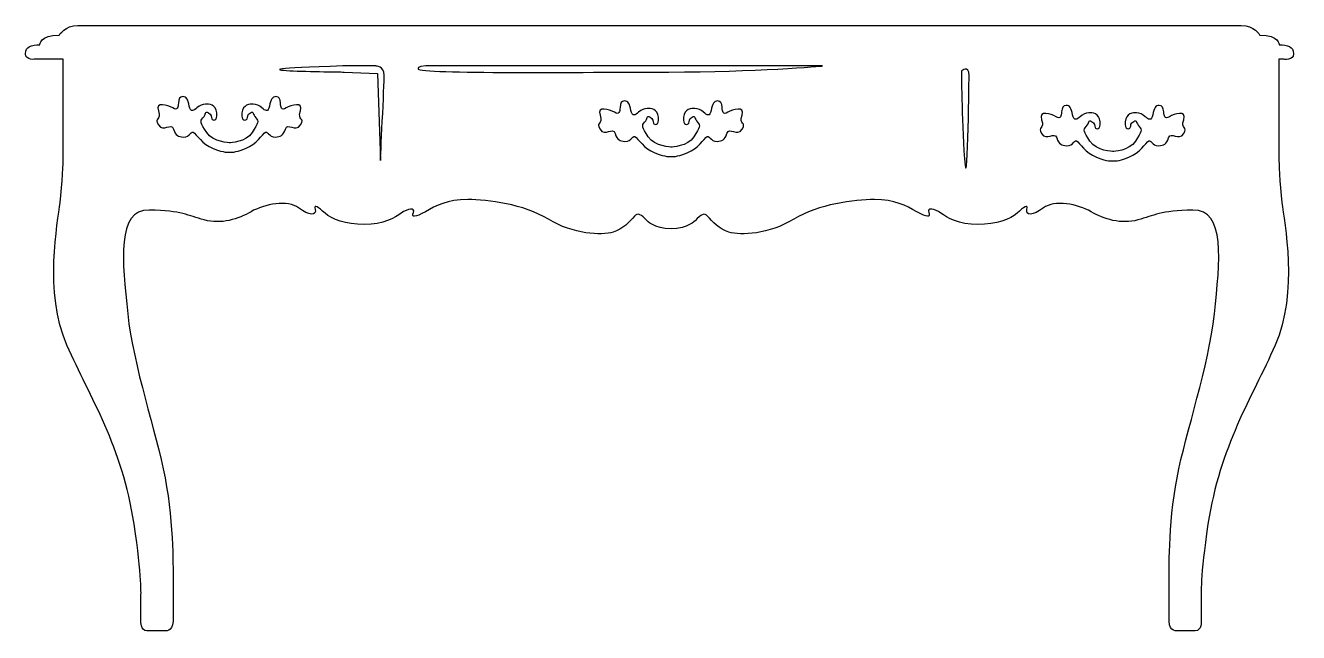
# Model space of a CAD drawing. Header units: centimetres. Extents: x -4.91 to 3.45, y 3.3 to 7.29.
import ezdxf

# ---------------------------------------------------------------- set-up
doc = ezdxf.new("R2010")
doc.units = ezdxf.units.CM
doc.header["$MEASUREMENT"] = 0
doc.layers.add('Layer 1', color=7, linetype='Continuous')

msp = doc.modelspace()

# ---------------------------------------------------------------- linework, layer by layer
at = {"layer": 'Layer 1', "color": 9}
for points, knots in [([(3.35023, 7.06708), (3.35023, 7.06708), (3.41741, 7.05523), (3.41741, 7.10259), (3.41741, 7.10259), (3.41741, 7.15001), (3.37783, 7.16186), (3.32256, 7.16186), (3.32256, 7.16186), (3.32256, 7.16186), (3.32251, 7.22517), (3.19609, 7.22517), (3.19609, 7.22517), (3.19609, 7.22517), (3.15664, 7.28838), (3.07361, 7.28838), (3.07361, 7.28838), (3.07361, 7.28838), (-4.57004, 7.28838), (-4.57004, 7.28838), (-4.57004, 7.28838), (-4.65307, 7.28838), (-4.69252, 7.22517), (-4.69252, 7.22517), (-4.69252, 7.22517), (-4.81893, 7.22517), (-4.81899, 7.16186), (-4.81899, 7.16186), (-4.81899, 7.16186), (-4.87426, 7.16186), (-4.91384, 7.15003), (-4.91384, 7.10262), (-4.91384, 7.10262), (-4.91384, 7.05526), (-4.84661, 7.06711), (-4.84661, 7.06711), (-4.84661, 7.06711), (-4.84661, 7.06711), (-4.72808, 7.06711), (-4.72808, 7.06711), (-4.72808, 7.06711), (-4.72808, 7.06711), (-4.6659, 7.06711), (-4.6659, 7.06711), (-4.6659, 7.06711), (-4.6659, 7.06711), (-4.6659, 6.4075), (-4.6659, 6.4075), (-4.6659, 6.4075), (-4.6659, 6.4075), (-4.67087, 6.24894), (-4.68574, 6.1249), (-4.68574, 6.1249), (-4.70059, 6.00095), (-4.79486, 5.53504), (-4.64116, 5.18799), (-4.64116, 5.18799), (-4.48739, 4.84088), (-4.27916, 4.52857), (-4.19989, 4.01297), (-4.19989, 4.01297), (-4.14695, 3.66867), (-4.15525, 3.53704), (-4.15525, 3.53704), (-4.15525, 3.53704), (-4.15525, 3.53704), (-4.15525, 3.37845), (-4.15525, 3.37845), (-4.15525, 3.37845), (-4.15525, 3.37845), (-4.16018, 3.31281), (-4.11559, 3.31281), (-4.11559, 3.31281), (-4.07096, 3.31281), (-4.00153, 3.31281), (-4.00153, 3.31281), (-4.00153, 3.31281), (-4.00153, 3.31281), (-3.94454, 3.30167), (-3.94454, 3.37604), (-3.94454, 3.37604), (-3.94454, 3.37604), (-3.94454, 3.66978), (-3.94454, 3.66978), (-3.94454, 3.66978), (-3.94454, 3.66978), (-3.93708, 4.00813), (-3.99661, 4.31671), (-3.99661, 4.31671), (-4.05609, 4.62535), (-4.20481, 5.04548), (-4.24201, 5.395), (-4.24201, 5.395), (-4.27913, 5.74449), (-4.31633, 6.07916), (-4.1007, 6.07545), (-4.1007, 6.07545), (-3.88506, 6.0717), (-3.84789, 6.04066), (-3.7388, 6.01095), (-3.7388, 6.01095), (-3.62979, 5.98118), (-3.51568, 6.01595), (-3.43143, 6.06553), (-3.43143, 6.06553), (-3.34719, 6.11509), (-3.18849, 6.14485), (-3.11909, 6.0903), (-3.11909, 6.0903), (-3.04964, 6.03574), (-3.00019, 6.04066), (-3.01003, 6.08032), (-3.01003, 6.08032), (-3.01993, 6.12006), (-2.99019, 6.09524), (-2.94555, 6.05558), (-2.94555, 6.05558), (-2.90092, 6.01592), (-2.81173, 5.98126), (-2.68774, 5.98126), (-2.68774, 5.98126), (-2.56384, 5.98126), (-2.48457, 6.02584), (-2.44491, 6.05558), (-2.44491, 6.05558), (-2.40519, 6.08532), (-2.35066, 6.09522), (-2.36551, 6.06056), (-2.36551, 6.06056), (-2.3804, 6.02587), (-2.35566, 6.02579), (-2.28624, 6.06553), (-2.28624, 6.06553), (-2.21684, 6.10519), (-2.14244, 6.14485), (-2.00856, 6.14485), (-2.00856, 6.14485), (-1.87473, 6.14485), (-1.64174, 6.11511), (-1.47817, 6.01595), (-1.47817, 6.01595), (-1.31461, 5.91678), (-1.13109, 5.90689), (-1.0518, 5.93165), (-1.0518, 5.93165), (-0.99272, 5.95007), (-0.94025, 6.00105), (-0.913, 6.03577), (-0.913, 6.03577), (-0.89254, 6.0618), (-0.86587, 6.04569), (-0.83246, 6.00857), (-0.83246, 6.00857), (-0.83246, 6.00857), (-0.78409, 5.95279), (-0.67257, 5.95279), (-0.67257, 5.95279), (-0.56102, 5.95279), (-0.51266, 6.00857), (-0.51266, 6.00857), (-0.51266, 6.00857), (-0.47919, 6.04569), (-0.45254, 6.0618), (-0.43212, 6.03577), (-0.43212, 6.03577), (-0.40486, 6.00105), (-0.3524, 5.95009), (-0.29332, 5.93165), (-0.29332, 5.93165), (-0.21399, 5.90689), (-0.03053, 5.91678), (0.13306, 6.01595), (0.13306, 6.01595), (0.29668, 6.11514), (0.52962, 6.14485), (0.6635, 6.14485), (0.6635, 6.14485), (0.79732, 6.14485), (0.8717, 6.10519), (0.94112, 6.06553), (0.94112, 6.06553), (1.01052, 6.02579), (1.03529, 6.02587), (1.02045, 6.06056), (1.02045, 6.06056), (1.00558, 6.09522), (1.06011, 6.08535), (1.09977, 6.05558), (1.09977, 6.05558), (1.13948, 6.02584), (1.2188, 5.98126), (1.34271, 5.98126), (1.34271, 5.98126), (1.46661, 5.98126), (1.55588, 6.01592), (1.60049, 6.05558), (1.60049, 6.05558), (1.64507, 6.09524), (1.67487, 6.12006), (1.66497, 6.08032), (1.66497, 6.08032), (1.6551, 6.04066), (1.70458, 6.03574), (1.77403, 6.0903), (1.77403, 6.0903), (1.84343, 6.14485), (2.0021, 6.11509), (2.08635, 6.06553), (2.08635, 6.06553), (2.17062, 6.01592), (2.28465, 5.98116), (2.39377, 6.01095), (2.39377, 6.01095), (2.50277, 6.04069), (2.53995, 6.07172), (2.75564, 6.07545), (2.75564, 6.07545), (2.9713, 6.07916), (2.93407, 5.74449), (2.8969, 5.395), (2.8969, 5.395), (2.85978, 5.04551), (2.71103, 4.62535), (2.6515, 4.31671), (2.6515, 4.31671), (2.5921, 4.00813), (2.59948, 3.66978), (2.59948, 3.66978), (2.59948, 3.66978), (2.59948, 3.66978), (2.59948, 3.37604), (2.59948, 3.37604), (2.59948, 3.37604), (2.59948, 3.30167), (2.65647, 3.31281), (2.65647, 3.31281), (2.65647, 3.31281), (2.65647, 3.31281), (2.7259, 3.31281), (2.77053, 3.31281), (2.77053, 3.31281), (2.81517, 3.31281), (2.81019, 3.37845), (2.81019, 3.37845), (2.81019, 3.37845), (2.81019, 3.37845), (2.81019, 3.53704), (2.81019, 3.53704), (2.81019, 3.53704), (2.81019, 3.53704), (2.80189, 3.6687), (2.85483, 4.01297), (2.85483, 4.01297), (2.9341, 4.52857), (3.14232, 4.84088), (3.29607, 5.18799), (3.29607, 5.18799), (3.4498, 5.53504), (3.35558, 6.00097), (3.34071, 6.1249), (3.34071, 6.1249), (3.32584, 6.24894), (3.32081, 6.4075), (3.32081, 6.4075), (3.32081, 6.4075), (3.32081, 6.4075), (3.32081, 7.06708), (3.32081, 7.06708), (3.32081, 7.06708), (3.32081, 7.06708), (3.35023, 7.06708), (3.35023, 7.06708)], [0, 0, 0, 0, 0.0144928, 0.0144928, 0.0144928, 0.0144928, 0.0289855, 0.0289855, 0.0289855, 0.0289855, 0.0434783, 0.0434783, 0.0434783, 0.0434783, 0.057971, 0.057971, 0.057971, 0.057971, 0.0724638, 0.0724638, 0.0724638, 0.0724638, 0.0869565, 0.0869565, 0.0869565, 0.0869565, 0.1014493, 0.1014493, 0.1014493, 0.1014493, 0.115942, 0.115942, 0.115942, 0.115942, 0.1304348, 0.1304348, 0.1304348, 0.1304348, 0.1449275, 0.1449275, 0.1449275, 0.1449275, 0.1594203, 0.1594203, 0.1594203, 0.1594203, 0.173913, 0.173913, 0.173913, 0.173913, 0.1884058, 0.1884058, 0.1884058, 0.1884058, 0.2028986, 0.2028986, 0.2028986, 0.2028986, 0.2173913, 0.2173913, 0.2173913, 0.2173913, 0.2318841, 0.2318841, 0.2318841, 0.2318841, 0.2463768, 0.2463768, 0.2463768, 0.2463768, 0.2608696, 0.2608696, 0.2608696, 0.2608696, 0.2753623, 0.2753623, 0.2753623, 0.2753623, 0.2898551, 0.2898551, 0.2898551, 0.2898551, 0.3043478, 0.3043478, 0.3043478, 0.3043478, 0.3188406, 0.3188406, 0.3188406, 0.3188406, 0.3333333, 0.3333333, 0.3333333, 0.3333333, 0.3478261, 0.3478261, 0.3478261, 0.3478261, 0.3623188, 0.3623188, 0.3623188, 0.3623188, 0.3768116, 0.3768116, 0.3768116, 0.3768116, 0.3913043, 0.3913043, 0.3913043, 0.3913043, 0.4057971, 0.4057971, 0.4057971, 0.4057971, 0.4202899, 0.4202899, 0.4202899, 0.4202899, 0.4347826, 0.4347826, 0.4347826, 0.4347826, 0.4492754, 0.4492754, 0.4492754, 0.4492754, 0.4637681, 0.4637681, 0.4637681, 0.4637681, 0.4782609, 0.4782609, 0.4782609, 0.4782609, 0.4927536, 0.4927536, 0.4927536, 0.4927536, 0.5072464, 0.5072464, 0.5072464, 0.5072464, 0.5217391, 0.5217391, 0.5217391, 0.5217391, 0.5362319, 0.5362319, 0.5362319, 0.5362319, 0.5507246, 0.5507246, 0.5507246, 0.5507246, 0.5652174, 0.5652174, 0.5652174, 0.5652174, 0.5797101, 0.5797101, 0.5797101, 0.5797101, 0.5942029, 0.5942029, 0.5942029, 0.5942029, 0.6086957, 0.6086957, 0.6086957, 0.6086957, 0.6231884, 0.6231884, 0.6231884, 0.6231884, 0.6376812, 0.6376812, 0.6376812, 0.6376812, 0.6521739, 0.6521739, 0.6521739, 0.6521739, 0.6666667, 0.6666667, 0.6666667, 0.6666667, 0.6811594, 0.6811594, 0.6811594, 0.6811594, 0.6956522, 0.6956522, 0.6956522, 0.6956522, 0.7101449, 0.7101449, 0.7101449, 0.7101449, 0.7246377, 0.7246377, 0.7246377, 0.7246377, 0.7391304, 0.7391304, 0.7391304, 0.7391304, 0.7536232, 0.7536232, 0.7536232, 0.7536232, 0.7681159, 0.7681159, 0.7681159, 0.7681159, 0.7826087, 0.7826087, 0.7826087, 0.7826087, 0.7971014, 0.7971014, 0.7971014, 0.7971014, 0.8115942, 0.8115942, 0.8115942, 0.8115942, 0.826087, 0.826087, 0.826087, 0.826087, 0.8405797, 0.8405797, 0.8405797, 0.8405797, 0.8550725, 0.8550725, 0.8550725, 0.8550725, 0.8695652, 0.8695652, 0.8695652, 0.8695652, 0.884058, 0.884058, 0.884058, 0.884058, 0.8985507, 0.8985507, 0.8985507, 0.8985507, 0.9130435, 0.9130435, 0.9130435, 0.9130435, 0.9275362, 0.9275362, 0.9275362, 0.9275362, 0.942029, 0.942029, 0.942029, 0.942029, 0.9565217, 0.9565217, 0.9565217, 0.9565217, 0.9710145, 0.9710145, 0.9710145, 0.9710145, 1, 1, 1, 1]), ([(1.25534, 6.41245), (1.23558, 6.69008), (1.23558, 6.98752), (1.23558, 6.98752), (1.23558, 6.98752), (1.23558, 6.98752), (1.28508, 7.03711), (1.28508, 6.95779), (1.28508, 6.95779), (1.28508, 6.87849), (1.27521, 6.13483), (1.25534, 6.41245)], [0, 0, 0, 0, 0.25, 0.25, 0.25, 0.25, 0.5, 0.5, 0.5, 0.5, 1, 1, 1, 1]), ([(-2.58172, 6.40264), (-2.58172, 6.40264), (-2.60157, 6.97273), (-2.60157, 6.97273), (-2.60157, 6.97273), (-2.60157, 6.97273), (-2.81972, 6.98266), (-2.81972, 6.98266), (-2.81972, 6.98266), (-2.81972, 6.98266), (-3.77153, 6.9925), (-2.82961, 7.02226), (-2.82961, 7.02226), (-2.82961, 7.02226), (-2.61154, 7.02226), (-2.61154, 7.02226), (-2.61154, 7.02226), (-2.61154, 7.02226), (-2.55699, 7.02226), (-2.55699, 6.96276), (-2.55699, 6.96276), (-2.55701, 6.90325), (-2.58172, 6.40264), (-2.58172, 6.40264)], [0, 0, 0, 0, 0.1428571, 0.1428571, 0.1428571, 0.1428571, 0.2857143, 0.2857143, 0.2857143, 0.2857143, 0.4285714, 0.4285714, 0.4285714, 0.4285714, 0.5714286, 0.5714286, 0.5714286, 0.5714286, 0.7142857, 0.7142857, 0.7142857, 0.7142857, 1, 1, 1, 1]), ([(-0.688, 6.98242), (-1.25317, 6.98242), (-2.32397, 6.96919), (-2.33389, 7.00231), (-2.33389, 7.00231), (-2.33389, 7.00231), (-2.34386, 7.02229), (-2.28433, 7.02229), (-2.28433, 7.02229), (-2.22483, 7.02229), (0.3234, 7.02229), (0.3234, 7.02229), (0.3234, 7.02229), (0.3234, 7.02229), (-0.12277, 6.98242), (-0.688, 6.98242)], [0, 0, 0, 0, 0.2, 0.2, 0.2, 0.2, 0.4, 0.4, 0.4, 0.4, 0.6, 0.6, 0.6, 0.6, 1, 1, 1, 1]), ([(-3.10737, 6.63497), (-3.1396, 6.58541), (-3.19161, 6.65232), (-3.20651, 6.60772), (-3.20651, 6.60772), (-3.22138, 6.56308), (-3.23884, 6.55887), (-3.27099, 6.55565), (-3.27099, 6.55565), (-3.3206, 6.55072), (-3.31811, 6.6102), (-3.34536, 6.58046), (-3.34536, 6.58046), (-3.37262, 6.55072), (-3.41315, 6.49431), (-3.49652, 6.46891), (-3.49652, 6.46891), (-3.55359, 6.45153), (-3.57214, 6.45651), (-3.57214, 6.45651), (-3.57214, 6.45651), (-3.57214, 6.45651), (-3.59442, 6.45153), (-3.65146, 6.46891), (-3.65146, 6.46891), (-3.73491, 6.49429), (-3.77542, 6.55072), (-3.80267, 6.58046), (-3.80267, 6.58046), (-3.82992, 6.6102), (-3.82749, 6.55072), (-3.87699, 6.55565), (-3.87699, 6.55565), (-3.90916, 6.55887), (-3.92665, 6.56308), (-3.9415, 6.60772), (-3.9415, 6.60772), (-3.95639, 6.65235), (-4.00841, 6.58544), (-4.04064, 6.63497), (-4.04064, 6.63497), (-4.07284, 6.6845), (-4.01831, 6.66225), (-4.04064, 6.7267), (-4.04064, 6.7267), (-4.06291, 6.79112), (-3.97867, 6.76636), (-3.94647, 6.74652), (-3.94647, 6.74652), (-3.91422, 6.72667), (-3.91176, 6.75152), (-3.90924, 6.77877), (-3.90924, 6.77877), (-3.90676, 6.80597), (-3.90184, 6.82086), (-3.87951, 6.82086), (-3.87951, 6.82086), (-3.8572, 6.82086), (-3.84484, 6.80353), (-3.83741, 6.75895), (-3.83741, 6.75895), (-3.82998, 6.71432), (-3.80764, 6.72921), (-3.7878, 6.74649), (-3.7878, 6.74649), (-3.76796, 6.76382), (-3.75309, 6.76943), (-3.73081, 6.77131), (-3.73081, 6.77131), (-3.70848, 6.77319), (-3.66202, 6.76943), (-3.65646, 6.71365), (-3.65646, 6.71365), (-3.65085, 6.65791), (-3.68432, 6.66346), (-3.68993, 6.67465), (-3.68993, 6.67465), (-3.69546, 6.68579), (-3.68805, 6.70252), (-3.71221, 6.71553), (-3.71221, 6.71553), (-3.73639, 6.72855), (-3.72523, 6.70622), (-3.74756, 6.68206), (-3.74756, 6.68206), (-3.76984, 6.65791), (-3.76423, 6.65045), (-3.72335, 6.58541), (-3.72335, 6.58541), (-3.68247, 6.52032), (-3.57092, 6.5185), (-3.57092, 6.5185), (-3.57092, 6.5185), (-3.57092, 6.5185), (-3.46562, 6.52032), (-3.42466, 6.58541), (-3.42466, 6.58541), (-3.38378, 6.65045), (-3.37825, 6.65791), (-3.40053, 6.68206), (-3.40053, 6.68206), (-3.42286, 6.70622), (-3.41167, 6.72855), (-3.43583, 6.71553), (-3.43583, 6.71553), (-3.45998, 6.70252), (-3.45255, 6.68579), (-3.4581, 6.67465), (-3.4581, 6.67465), (-3.46371, 6.66346), (-3.49716, 6.65791), (-3.49157, 6.71365), (-3.49157, 6.71365), (-3.48602, 6.76943), (-3.4395, 6.77319), (-3.41723, 6.77131), (-3.41723, 6.77131), (-3.39492, 6.76943), (-3.38013, 6.76382), (-3.36023, 6.74649), (-3.36023, 6.74649), (-3.34034, 6.72921), (-3.31803, 6.71432), (-3.3106, 6.75895), (-3.3106, 6.75895), (-3.30316, 6.80353), (-3.29078, 6.82086), (-3.26845, 6.82086), (-3.26845, 6.82086), (-3.24617, 6.82086), (-3.2412, 6.80597), (-3.23876, 6.77877), (-3.23876, 6.77877), (-3.23622, 6.75152), (-3.23379, 6.72665), (-3.20154, 6.74652), (-3.20154, 6.74652), (-3.16928, 6.76636), (-3.08504, 6.79115), (-3.10737, 6.7267), (-3.10737, 6.7267), (-3.12968, 6.66225), (-3.0752, 6.6845), (-3.10737, 6.63497)], [0, 0, 0, 0, 0.027027, 0.027027, 0.027027, 0.027027, 0.0540541, 0.0540541, 0.0540541, 0.0540541, 0.0810811, 0.0810811, 0.0810811, 0.0810811, 0.1081081, 0.1081081, 0.1081081, 0.1081081, 0.1351351, 0.1351351, 0.1351351, 0.1351351, 0.1621622, 0.1621622, 0.1621622, 0.1621622, 0.1891892, 0.1891892, 0.1891892, 0.1891892, 0.2162162, 0.2162162, 0.2162162, 0.2162162, 0.2432432, 0.2432432, 0.2432432, 0.2432432, 0.2702703, 0.2702703, 0.2702703, 0.2702703, 0.2972973, 0.2972973, 0.2972973, 0.2972973, 0.3243243, 0.3243243, 0.3243243, 0.3243243, 0.3513514, 0.3513514, 0.3513514, 0.3513514, 0.3783784, 0.3783784, 0.3783784, 0.3783784, 0.4054054, 0.4054054, 0.4054054, 0.4054054, 0.4324324, 0.4324324, 0.4324324, 0.4324324, 0.4594595, 0.4594595, 0.4594595, 0.4594595, 0.4864865, 0.4864865, 0.4864865, 0.4864865, 0.5135135, 0.5135135, 0.5135135, 0.5135135, 0.5405405, 0.5405405, 0.5405405, 0.5405405, 0.5675676, 0.5675676, 0.5675676, 0.5675676, 0.5945946, 0.5945946, 0.5945946, 0.5945946, 0.6216216, 0.6216216, 0.6216216, 0.6216216, 0.6486486, 0.6486486, 0.6486486, 0.6486486, 0.6756757, 0.6756757, 0.6756757, 0.6756757, 0.7027027, 0.7027027, 0.7027027, 0.7027027, 0.7297297, 0.7297297, 0.7297297, 0.7297297, 0.7567568, 0.7567568, 0.7567568, 0.7567568, 0.7837838, 0.7837838, 0.7837838, 0.7837838, 0.8108108, 0.8108108, 0.8108108, 0.8108108, 0.8378378, 0.8378378, 0.8378378, 0.8378378, 0.8648649, 0.8648649, 0.8648649, 0.8648649, 0.8918919, 0.8918919, 0.8918919, 0.8918919, 0.9189189, 0.9189189, 0.9189189, 0.9189189, 0.9459459, 0.9459459, 0.9459459, 0.9459459, 1, 1, 1, 1]), ([(-0.20595, 6.6065), (-0.23807, 6.55694), (-0.29019, 6.62385), (-0.30504, 6.57925), (-0.30504, 6.57925), (-0.31991, 6.53466), (-0.33742, 6.5304), (-0.36952, 6.52718), (-0.36952, 6.52718), (-0.41913, 6.52225), (-0.41666, 6.58173), (-0.44392, 6.55199), (-0.44392, 6.55199), (-0.47112, 6.52225), (-0.51165, 6.46585), (-0.59507, 6.44045), (-0.59507, 6.44045), (-0.65209, 6.42309), (-0.67064, 6.42804), (-0.67064, 6.42804), (-0.67064, 6.42804), (-0.67064, 6.42804), (-0.69292, 6.42306), (-0.75001, 6.44045), (-0.75001, 6.44045), (-0.83344, 6.46582), (-0.87397, 6.52225), (-0.9012, 6.55199), (-0.9012, 6.55199), (-0.9284, 6.58173), (-0.92599, 6.52225), (-0.97552, 6.52718), (-0.97552, 6.52718), (-1.00764, 6.5304), (-1.02513, 6.53466), (-1.04002, 6.57925), (-1.04002, 6.57925), (-1.05487, 6.62388), (-1.10694, 6.55697), (-1.13911, 6.6065), (-1.13911, 6.6065), (-1.17128, 6.65605), (-1.11678, 6.63383), (-1.13911, 6.69823), (-1.13911, 6.69823), (-1.16139, 6.76266), (-1.07714, 6.73789), (-1.04489, 6.71807), (-1.04489, 6.71807), (-1.01272, 6.69818), (-1.01023, 6.72305), (-1.00777, 6.75027), (-1.00777, 6.75027), (-1.00523, 6.77747), (-1.00034, 6.79237), (-0.978, 6.79237), (-0.978, 6.79237), (-0.9557, 6.79237), (-0.94334, 6.77509), (-0.93591, 6.73046), (-0.93591, 6.73046), (-0.9285, 6.68582), (-0.90617, 6.70072), (-0.88633, 6.71805), (-0.88633, 6.71805), (-0.86643, 6.73532), (-0.85161, 6.74093), (-0.82934, 6.74281), (-0.82934, 6.74281), (-0.807, 6.74469), (-0.76054, 6.74093), (-0.75493, 6.68516), (-0.75493, 6.68516), (-0.74935, 6.62941), (-0.78285, 6.63497), (-0.7884, 6.64616), (-0.7884, 6.64616), (-0.79396, 6.6573), (-0.78658, 6.67402), (-0.81068, 6.68704), (-0.81068, 6.68704), (-0.83487, 6.70005), (-0.8237, 6.67772), (-0.84603, 6.65357), (-0.84603, 6.65357), (-0.86831, 6.62941), (-0.86275, 6.62195), (-0.82182, 6.55692), (-0.82182, 6.55692), (-0.78094, 6.49188), (-0.66939, 6.49), (-0.66939, 6.49), (-0.66939, 6.49), (-0.66939, 6.49), (-0.56404, 6.49188), (-0.52316, 6.55692), (-0.52316, 6.55692), (-0.48223, 6.62195), (-0.4767, 6.62941), (-0.499, 6.65357), (-0.499, 6.65357), (-0.52128, 6.67772), (-0.51014, 6.70005), (-0.53435, 6.68704), (-0.53435, 6.68704), (-0.55851, 6.67402), (-0.55102, 6.6573), (-0.55663, 6.64616), (-0.55663, 6.64616), (-0.56221, 6.63497), (-0.59566, 6.62941), (-0.59013, 6.68516), (-0.59013, 6.68516), (-0.58452, 6.74093), (-0.538, 6.74469), (-0.51572, 6.74281), (-0.51572, 6.74281), (-0.49339, 6.74093), (-0.47863, 6.73532), (-0.45873, 6.71805), (-0.45873, 6.71805), (-0.43889, 6.70072), (-0.41659, 6.68582), (-0.40912, 6.73046), (-0.40912, 6.73046), (-0.40172, 6.77509), (-0.38936, 6.79237), (-0.36703, 6.79237), (-0.36703, 6.79237), (-0.34475, 6.79237), (-0.33978, 6.77747), (-0.33726, 6.75027), (-0.33726, 6.75027), (-0.33483, 6.72302), (-0.3324, 6.69818), (-0.30014, 6.71807), (-0.30014, 6.71807), (-0.26789, 6.73789), (-0.18365, 6.76266), (-0.20598, 6.69823), (-0.20598, 6.69823), (-0.22826, 6.63383), (-0.17375, 6.65603), (-0.20595, 6.6065)], [0, 0, 0, 0, 0.027027, 0.027027, 0.027027, 0.027027, 0.0540541, 0.0540541, 0.0540541, 0.0540541, 0.0810811, 0.0810811, 0.0810811, 0.0810811, 0.1081081, 0.1081081, 0.1081081, 0.1081081, 0.1351351, 0.1351351, 0.1351351, 0.1351351, 0.1621622, 0.1621622, 0.1621622, 0.1621622, 0.1891892, 0.1891892, 0.1891892, 0.1891892, 0.2162162, 0.2162162, 0.2162162, 0.2162162, 0.2432432, 0.2432432, 0.2432432, 0.2432432, 0.2702703, 0.2702703, 0.2702703, 0.2702703, 0.2972973, 0.2972973, 0.2972973, 0.2972973, 0.3243243, 0.3243243, 0.3243243, 0.3243243, 0.3513514, 0.3513514, 0.3513514, 0.3513514, 0.3783784, 0.3783784, 0.3783784, 0.3783784, 0.4054054, 0.4054054, 0.4054054, 0.4054054, 0.4324324, 0.4324324, 0.4324324, 0.4324324, 0.4594595, 0.4594595, 0.4594595, 0.4594595, 0.4864865, 0.4864865, 0.4864865, 0.4864865, 0.5135135, 0.5135135, 0.5135135, 0.5135135, 0.5405405, 0.5405405, 0.5405405, 0.5405405, 0.5675676, 0.5675676, 0.5675676, 0.5675676, 0.5945946, 0.5945946, 0.5945946, 0.5945946, 0.6216216, 0.6216216, 0.6216216, 0.6216216, 0.6486486, 0.6486486, 0.6486486, 0.6486486, 0.6756757, 0.6756757, 0.6756757, 0.6756757, 0.7027027, 0.7027027, 0.7027027, 0.7027027, 0.7297297, 0.7297297, 0.7297297, 0.7297297, 0.7567568, 0.7567568, 0.7567568, 0.7567568, 0.7837838, 0.7837838, 0.7837838, 0.7837838, 0.8108108, 0.8108108, 0.8108108, 0.8108108, 0.8378378, 0.8378378, 0.8378378, 0.8378378, 0.8648649, 0.8648649, 0.8648649, 0.8648649, 0.8918919, 0.8918919, 0.8918919, 0.8918919, 0.9189189, 0.9189189, 0.9189189, 0.9189189, 0.9459459, 0.9459459, 0.9459459, 0.9459459, 1, 1, 1, 1]), ([(2.69547, 6.57787), (2.6633, 6.52831), (2.61123, 6.59523), (2.59633, 6.55062), (2.59633, 6.55062), (2.58146, 6.50598), (2.56397, 6.50183), (2.53185, 6.4986), (2.53185, 6.4986), (2.48227, 6.49363), (2.48476, 6.55316), (2.45748, 6.52342), (2.45748, 6.52342), (2.43023, 6.49365), (2.38969, 6.43727), (2.30632, 6.41187), (2.30632, 6.41187), (2.24925, 6.39446), (2.2307, 6.39944), (2.2307, 6.39944), (2.2307, 6.39944), (2.2307, 6.39944), (2.20843, 6.39446), (2.15138, 6.41187), (2.15138, 6.41187), (2.06793, 6.43724), (2.02742, 6.49363), (2.0002, 6.52342), (2.0002, 6.52342), (1.97295, 6.55316), (1.97538, 6.49365), (1.92582, 6.4986), (1.92582, 6.4986), (1.89368, 6.50183), (1.87619, 6.50601), (1.86132, 6.55062), (1.86132, 6.55062), (1.84645, 6.59525), (1.79443, 6.52834), (1.76221, 6.57787), (1.76221, 6.57787), (1.73003, 6.62745), (1.78454, 6.60518), (1.76221, 6.66963), (1.76221, 6.66963), (1.7399, 6.73403), (1.82414, 6.70929), (1.85642, 6.68939), (1.85642, 6.68939), (1.88865, 6.66957), (1.89108, 6.69439), (1.8936, 6.72164), (1.8936, 6.72164), (1.89608, 6.7489), (1.90098, 6.76379), (1.92334, 6.76379), (1.92334, 6.76379), (1.94561, 6.76379), (1.958, 6.74646), (1.96543, 6.70188), (1.96543, 6.70188), (1.97287, 6.65725), (1.99522, 6.67211), (2.01507, 6.68939), (2.01507, 6.68939), (2.03491, 6.70672), (2.04978, 6.71238), (2.07203, 6.71426), (2.07203, 6.71426), (2.09439, 6.71611), (2.14085, 6.71238), (2.14641, 6.65661), (2.14641, 6.65661), (2.15204, 6.60084), (2.11855, 6.60637), (2.11294, 6.6175), (2.11294, 6.6175), (2.10741, 6.6287), (2.11479, 6.64544), (2.09063, 6.65846), (2.09063, 6.65846), (2.06648, 6.67148), (2.07762, 6.64915), (2.05528, 6.62497), (2.05528, 6.62497), (2.03298, 6.60081), (2.03859, 6.59337), (2.07949, 6.52829), (2.07949, 6.52829), (2.12037, 6.4632), (2.23192, 6.46137), (2.23192, 6.46137), (2.23192, 6.46137), (2.23192, 6.46137), (2.3372, 6.4632), (2.37818, 6.52829), (2.37818, 6.52829), (2.41906, 6.59337), (2.42459, 6.60081), (2.40229, 6.62497), (2.40229, 6.62497), (2.37995, 6.64915), (2.39115, 6.67145), (2.36699, 6.65846), (2.36699, 6.65846), (2.34283, 6.64544), (2.35027, 6.6287), (2.34469, 6.6175), (2.34469, 6.6175), (2.33908, 6.60637), (2.30563, 6.60084), (2.31119, 6.65661), (2.31119, 6.65661), (2.31677, 6.71238), (2.36329, 6.71611), (2.38556, 6.71426), (2.38556, 6.71426), (2.40792, 6.71238), (2.42266, 6.70672), (2.44255, 6.68939), (2.44255, 6.68939), (2.46245, 6.67211), (2.48476, 6.65727), (2.49219, 6.70188), (2.49219, 6.70188), (2.49963, 6.74646), (2.51198, 6.76379), (2.53434, 6.76379), (2.53434, 6.76379), (2.55662, 6.76379), (2.56154, 6.74892), (2.56403, 6.72164), (2.56403, 6.72164), (2.56657, 6.69439), (2.569, 6.66957), (2.60123, 6.68939), (2.60123, 6.68939), (2.6335, 6.70929), (2.71772, 6.73403), (2.69542, 6.66963), (2.69542, 6.66963), (2.67317, 6.60518), (2.72764, 6.62748), (2.69547, 6.57787)], [0, 0, 0, 0, 0.027027, 0.027027, 0.027027, 0.027027, 0.0540541, 0.0540541, 0.0540541, 0.0540541, 0.0810811, 0.0810811, 0.0810811, 0.0810811, 0.1081081, 0.1081081, 0.1081081, 0.1081081, 0.1351351, 0.1351351, 0.1351351, 0.1351351, 0.1621622, 0.1621622, 0.1621622, 0.1621622, 0.1891892, 0.1891892, 0.1891892, 0.1891892, 0.2162162, 0.2162162, 0.2162162, 0.2162162, 0.2432432, 0.2432432, 0.2432432, 0.2432432, 0.2702703, 0.2702703, 0.2702703, 0.2702703, 0.2972973, 0.2972973, 0.2972973, 0.2972973, 0.3243243, 0.3243243, 0.3243243, 0.3243243, 0.3513514, 0.3513514, 0.3513514, 0.3513514, 0.3783784, 0.3783784, 0.3783784, 0.3783784, 0.4054054, 0.4054054, 0.4054054, 0.4054054, 0.4324324, 0.4324324, 0.4324324, 0.4324324, 0.4594595, 0.4594595, 0.4594595, 0.4594595, 0.4864865, 0.4864865, 0.4864865, 0.4864865, 0.5135135, 0.5135135, 0.5135135, 0.5135135, 0.5405405, 0.5405405, 0.5405405, 0.5405405, 0.5675676, 0.5675676, 0.5675676, 0.5675676, 0.5945946, 0.5945946, 0.5945946, 0.5945946, 0.6216216, 0.6216216, 0.6216216, 0.6216216, 0.6486486, 0.6486486, 0.6486486, 0.6486486, 0.6756757, 0.6756757, 0.6756757, 0.6756757, 0.7027027, 0.7027027, 0.7027027, 0.7027027, 0.7297297, 0.7297297, 0.7297297, 0.7297297, 0.7567568, 0.7567568, 0.7567568, 0.7567568, 0.7837838, 0.7837838, 0.7837838, 0.7837838, 0.8108108, 0.8108108, 0.8108108, 0.8108108, 0.8378378, 0.8378378, 0.8378378, 0.8378378, 0.8648649, 0.8648649, 0.8648649, 0.8648649, 0.8918919, 0.8918919, 0.8918919, 0.8918919, 0.9189189, 0.9189189, 0.9189189, 0.9189189, 0.9459459, 0.9459459, 0.9459459, 0.9459459, 1, 1, 1, 1])]:
    msp.add_open_spline(points, degree=3, knots=knots, dxfattribs=at)

doc.saveas('drawing.dxf')
